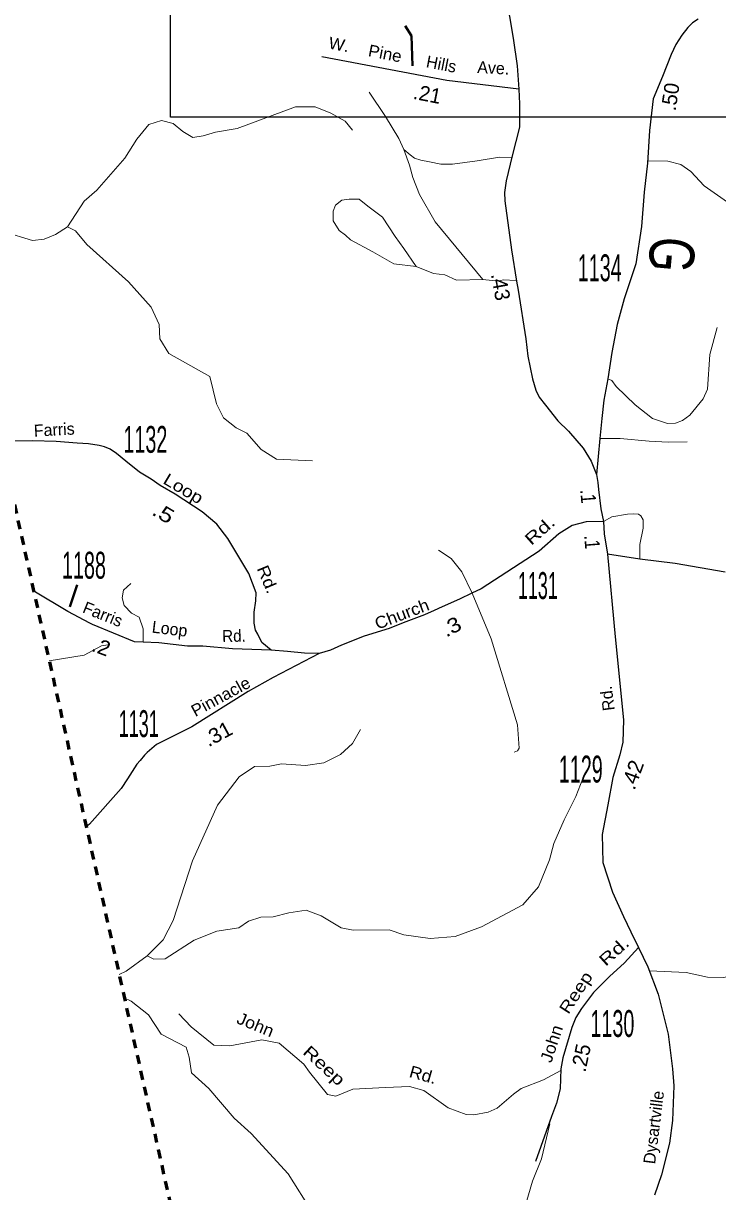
# Model space of a CAD drawing. Extents: x 339659 to 397320, y 203594 to 253409.
# Drawn here: x 351499 to 352661, y 214585 to 216542 of the extents above; entities that cross this region are included whole.
import ezdxf
from ezdxf.enums import TextEntityAlignment as Align

# ---------------------------------------------------------------- set-up
doc = ezdxf.new("R2010")
doc.units = 0
doc.header["$LTSCALE"] = 10
doc.linetypes.add('SHORT_DASHED', pattern=[2.7, 1.5, -1.2])
for name, color, linetype, lineweight in [('10', 7, 'Continuous', 40), ('11', 7, 'Continuous', 40), ('17', 7, 'Continuous', 40), ('32', 7, 'Continuous', 25), ('35', 7, 'Continuous', 13), ('52', 7, 'SHORT_DASHED', 60), ('62', 7, 'Continuous', 13), ('63', 7, 'Continuous', 13), ('8', 7, 'Continuous', 25)]:
    doc.layers.add(name, color=color, linetype=linetype, lineweight=lineweight)
doc.layers.add('22', color=7, linetype='Continuous')

msp = doc.modelspace()

# ---------------------------------------------------------------- linework, layer by layer
at = {"layer": '11'}
msp.add_line((351589.2, 215601.26), (351576.46, 215564.43), dxfattribs=at)
msp.add_lwpolyline([(352137.74, 216538.09), (352148.78, 216520.91), (352150.01, 216470.58)], dxfattribs=at)
at = {"layer": '32'}
for points in [[(352191.07, 216798.07), (352247.64, 216708.5), (352273.14, 216663.27), (352301.95, 216603.27), (352312.66, 216553.3), (352318.94, 216517.16), (352325.49, 216470.63), (352328.45, 216431.92)], [(352628.61, 216548.9), (352619.16, 216542.86), (352611.33, 216535.3), (352600.98, 216522.14), (352591.19, 216506.47), (352583.08, 216489.67), (352568.54, 216453), (352553.19, 216415.38), (352547.04, 216362.28), (352543.42, 216307.51), (352537.83, 216259.45), (352533.36, 216201.93), (352524.14, 216139.35), (352504.36, 216080.27), (352492.69, 216037.29), (352484.05, 215990.54), (352477.36, 215946.25), (352470.66, 215910.91), (352466.92, 215880.08), (352463.68, 215846.53), (352458.15, 215786.36)], [(352328.45, 216431.92), (352207.42, 216446.5), (351998.62, 216486.19)], [(352328.45, 216431.92), (352329.45, 216406.94), (352329.45, 216367.95), (352317.11, 216320.08), (352306.77, 216277.97), (352303.97, 216258.65), (352304.54, 216244.66), (352315.72, 216162.49), (352324.12, 216110.28), (352326.92, 216094.88), (352340.05, 216013.55), (352343.48, 215984.37), (352350.96, 215946.28), (352356.57, 215927.24), (352362.04, 215915.57), (352373.03, 215902.22), (352393.61, 215876), (352411.48, 215859.03), (352436.06, 215830.21), (352449.15, 215808.44), (352458.15, 215786.36)], [(351913.91, 215491.73), (351898.15, 215504.45), (351891.23, 215518.7), (351887.38, 215525.55), (351885.14, 215537.31), (351885.14, 215546.54), (351885.42, 215555.78), (351888.22, 215574.65), (351888.5, 215588.09), (351876.47, 215620.44), (351840.92, 215678.78), (351822.57, 215702.94), (351798.04, 215723.58), (351753.02, 215753.25), (351728.13, 215767.52), (351713.02, 215778.16), (351693.28, 215790.34), (351670.35, 215808.53), (351654.69, 215821.41), (351644.34, 215828.69), (351634.55, 215832.33), (351625.6, 215834.57), (351607.98, 215837.65), (351589.21, 215838.4), (351553.84, 215841.29), (351514.13, 215842.41), (351460.27, 215842.09)], [(352458.15, 215786.36), (352460.71, 215772.8), (352461.55, 215761.04), (352465.47, 215728.57), (352469.66, 215707.3)], [(352469.66, 215707.3), (352441.05, 215707.12), (352417.35, 215700.53), (352394.91, 215686.93), (352362.18, 215657.91), (352265.33, 215594.5), (352249.67, 215587.22), (352228.97, 215577.42), (352199.99, 215564.61), (352186.28, 215558.17), (352170.06, 215550.89), (352134.54, 215537.74), (352111.44, 215528), (352069.49, 215515.12), (352031.5, 215500.35), (352012.77, 215491.67), (351994.17, 215486.13)], [(352469.66, 215707.3), (352471.25, 215686.55), (352476.37, 215652.7)], [(352476.37, 215652.7), (352489.5, 215514.01), (352503.47, 215375.17), (352502.08, 215337.8), (352497.04, 215316.53), (352485.59, 215278.6), (352476.92, 215232.97), (352467.42, 215183.01), (352469.02, 215136.35), (352484.76, 215086.55), (352503.39, 215045.57), (352515.7, 215020.1), (352528.28, 214993.51)], [(352673.59, 215622.55), (352590.08, 215637.01), (352530.51, 215644.26), (352476.37, 215652.7)], [(351913.91, 215491.73), (351848.74, 215494.25), (351799.19, 215498.73), (351773.44, 215498.45), (351725.69, 215504.04), (351699.28, 215505.24), (351684.68, 215505.63), (351614.75, 215534.73), (351610, 215537.25), (351573.08, 215556.56), (351516.22, 215590.82)], [(351994.17, 215486.13), (351916.97, 215446.12), (351875.39, 215422.43), (351780.95, 215363.24), (351721.66, 215333.57), (351706.28, 215320.41), (351701.8, 215315.93), (351694.3, 215307.29), (351688.98, 215300.85), (351673.35, 215276.31), (351662.44, 215260.36), (351609.52, 215200.26), (351604.19, 215195.75)], [(351994.17, 215486.13), (351969.28, 215486.69), (351940.76, 215489.49), (351913.91, 215491.73)], [(352528.28, 214993.51), (352504.8, 214968.13), (352479.91, 214944.89), (352453.37, 214918.23), (352433.28, 214891.65), (352423.77, 214876.25), (352417.06, 214859.46), (352401.99, 214808.72), (352398.35, 214790.53), (352397.23, 214757.22), (352391.12, 214732.89), (352382.69, 214710.47), (352356.18, 214635.24)], [(352528.28, 214993.51), (352544.21, 214961.15), (352561.55, 214915.8), (352578, 214848.43), (352585.32, 214790.5), (352587.77, 214762.09), (352585.6, 214704.17), (352580.57, 214666.1), (352567.09, 214612.66), (352555.09, 214578.73)]]:
    msp.add_lwpolyline(points, dxfattribs=at)
at = {"layer": '35'}
for points in [[(352135.87, 216330.77), (352127.46, 216348.91), (352105.01, 216386.09), (352077.89, 216426.89)], [(352267.9, 216112.62), (352188.31, 216209.36), (352162.22, 216255.31), (352150.78, 216283.65), (352145.23, 216304.47), (352135.87, 216330.77)], [(352316.39, 216317.12), (352295.79, 216318.07), (352258.38, 216311.73), (352217.23, 216306.29), (352197.59, 216306.29), (352178.89, 216309.91), (352163.93, 216312.63), (352153.64, 216316.26), (352146.16, 216321.7), (352135.87, 216330.77)], [(352752.89, 216297.04), (352749.64, 216272.11), (352738.81, 216253.68), (352722.56, 216243.93), (352695.48, 216237.97), (352677.61, 216242.3), (352638.62, 216269.94), (352615.87, 216293.79), (352599.63, 216305.71), (352577.42, 216311.13), (352543.7, 216311.76)], [(352267.9, 216112.62), (352223.97, 216112), (352204.11, 216120.72), (352185.42, 216122.73), (352156.34, 216134.82)], [(352324, 216110.93), (352302.11, 216112.24), (352294.06, 216110), (352267.9, 216112.62)], [(352660.37, 216032.52), (352648.05, 215987.15), (352643.99, 215929.3), (352636.86, 215913.04), (352614.7, 215885.57), (352602.22, 215876.82), (352590.53, 215872.25), (352577.1, 215871.42), (352551.77, 215880.03), (352523.11, 215902.81), (352491.01, 215933.67), (352484.01, 215943.62), (352477.36, 215946.25)], [(352610, 215841.09), (352578.2, 215840.18), (352546.41, 215842), (352497.78, 215846.53), (352463.68, 215846.53)], [(352469.66, 215707.3), (352483.75, 215715.04), (352509.93, 215719.58), (352520.22, 215720.48), (352528.64, 215719.58), (352532.38, 215716.86), (352536.12, 215710.51), (352536.12, 215696), (352530.51, 215668.79), (352530.51, 215644.26)], [(352193.49, 215659.61), (352215.12, 215645.57), (352232.81, 215623.06), (352250.03, 215587.38)], [(351678.94, 215603.39), (351666.41, 215592.24), (351664.25, 215579.47), (351667.49, 215566.5), (351679.95, 215553.95), (351692.61, 215546.89), (351699.33, 215527.85), (351699.28, 215505.24)], [(352250.03, 215587.38), (352282.04, 215510.66), (352326.18, 215366.71), (352328.7, 215327.65), (352326.11, 215323.4), (352320.56, 215321.1)], [(352914.86, 214891.9), (352896.46, 214914.38), (352858.24, 214944.16), (352829.04, 214958.68), (352804.75, 214971.92), (352773.7, 214974.07), (352744.31, 214969.95), (352692.07, 214947.15), (352670.07, 214943.28), (352644.07, 214944.24), (352608.08, 214952), (352546.66, 214954.74)], [(352398.25, 214787.45), (352369.72, 214772.12), (352332.2, 214757.51), (352319.55, 214748.21), (352292.09, 214724.7), (352276.65, 214717.91), (352252.75, 214713.68), (352239.96, 214714.04), (352210.15, 214725.13), (352169.15, 214754.22), (352145.16, 214761), (352105.16, 214759.06), (352050.17, 214756.15), (352022.18, 214744.52), (352008.18, 214747.43), (351977.86, 214784.93), (351968.27, 214798.18), (351927.17, 214833.42), (351897.82, 214839.3), (351844.34, 214828.85), (351817.6, 214830.16), (351779.77, 214860.83), (351758.9, 214882.37)], [(352380.2, 214698.54), (352366.12, 214639.81), (352351.12, 214602), (352337.94, 214556.3), (352304.59, 214499.95), (352296.63, 214477), (352288.5, 214442.9), (352279.97, 214417.27), (352265.03, 214400.18), (352255.42, 214392.71), (352175.25, 214346.17), (352158.41, 214334.5), (352141.23, 214312.62), (352102.82, 214260.29), (352060.13, 214205.83), (352014.24, 214159.91), (351977.96, 214133.21), (351982.23, 214123.6)]]:
    msp.add_lwpolyline(points, dxfattribs=at)
msp.add_lwpolyline([(352156.34, 216134.82), (352118.95, 216138.85), (352083.64, 216158.99), (352046.25, 216179.13), (352037.94, 216187.19), (352027.55, 216195.24), (352017.17, 216211.36), (352017.17, 216227.47), (352021.32, 216237.54), (352031.71, 216245.6), (352044.17, 216247.61), (352060.79, 216247.61), (352075.33, 216235.53), (352100.25, 216217.4), (352121.03, 216185.17), (352135.57, 216165.03)], close=True, dxfattribs=at)
at = {"layer": '52'}
msp.add_lwpolyline([(350034.49, 222245.28), (352385.8, 211685.53), (352467.08, 211323.94), (352633.34, 210625.09), (352740.79, 210156.62), (352944.68, 209299.24), (353150.39, 208398.01), (353241.4, 207993.28), (353261.05, 207890.35), (353354.71, 207492.49), (353456.01, 207041.86), (353553.27, 206599.31), (353661.19, 206144.23), (353671.76, 206087.8)], dxfattribs=at)
at = {"layer": '62'}
for points in [[(352050, 216362.8), (352037.62, 216378.31), (352013.59, 216391.3), (351987.06, 216402.33), (351954.12, 216402), (351856.72, 216365.92), (351820.56, 216359.66), (351799.62, 216353.31), (351782.5, 216350.91), (351765.69, 216361), (351749.59, 216374.33), (351730.22, 216379.22), (351708.66, 216372.39), (351689.06, 216348.03), (351668.66, 216316.17), (351622, 216262.58), (351600.75, 216244.25), (351572.69, 216201.3)], [(351572.69, 216201.3), (351552.78, 216188.44), (351533.66, 216180.31), (351514.09, 216178.45), (351466.91, 216192.66), (351444.47, 216196.86), (351416.69, 216207.42), (351396.88, 216218.33), (351380.97, 216238.41), (351370.04, 216247.3)], [(351983.09, 215808.89), (351922.78, 215811.84), (351897, 215827.88), (351872.75, 215855.38), (351855.34, 215864.47), (351833.84, 215880.91), (351822.31, 215904.41), (351810.78, 215950.41), (351742.34, 215989.05), (351727.16, 216013.36), (351726.03, 216037.64), (351712.81, 216066.67), (351675, 216108.7), (351605.41, 216171.62), (351585.91, 216194.28), (351572.69, 216201.3)], [(351640.06, 215500.88), (351629.66, 215499.33), (351600.56, 215483.66), (351542.24, 215473.97)], [(352063.06, 215359.08), (352049.59, 215335.59), (352029.53, 215317.23), (352001.72, 215303.28), (351971.06, 215298.64), (351930.91, 215301.7), (351911.25, 215297.34), (351885.62, 215296.86), (351860.12, 215279.86), (351823.97, 215232.06), (351781.72, 215138.88), (351749.62, 215038.97), (351732.84, 215006.53), (351705.84, 214979.81)], [(352435.28, 215277.08), (352423.41, 215246.81), (352404.03, 215207.69), (352387.03, 215168), (352379.56, 215140.89), (352361.19, 215095.48), (352334.72, 215065.25), (352265.97, 215028.11), (352221.59, 215012.25), (352180, 215009.08), (352135.69, 215015.22), (352110.91, 215023.22), (352051.09, 215022.67), (352031.09, 215026.81), (351997.47, 215046.75), (351972.12, 215056.52), (351943.34, 215051.84), (351916.94, 215045.36), (351896.16, 215044.78), (351875.84, 215037.94), (351859.66, 215026.75), (351822.91, 215021.23), (351784.66, 215006.25), (351736.19, 214974.7), (351717.25, 214974.08), (351705.84, 214979.81)], [(351705.84, 214979.81), (351670.94, 214954), (351659.27, 214948.38)], [(352026.72, 214528.67), (352003.09, 214534.16), (351982.81, 214549.81), (351941.94, 214614.42), (351880.44, 214682.19), (351851.88, 214708.02), (351809.34, 214757.39), (351780.19, 214783.73), (351776.66, 214810.06), (351771.66, 214826.67), (351729.56, 214848.78), (351708.53, 214880.97), (351679.28, 214903.81), (351667.9, 214909.61)]]:
    msp.add_lwpolyline(points, dxfattribs=at)
at = {"layer": '63', "lineweight": 25}
msp.add_lwpolyline([(356810.28, 216384.81), (351744.96, 216384.81), (351744.96, 222018.4), (356810.28, 222018.4)], dxfattribs=at)

# ---------------------------------------------------------------- texts
at = {"layer": '10'}
for s, rotation, width, p in [('John', 337.64, 1.1, (351883.74, 214855.32)), ('Reep', 317.313, 1.3, (351995.55, 214788.55)), ('Rd.', 344.208, 1.1, (352165.26, 214770.9))]:
    msp.add_text(s, height=20, rotation=rotation, dxfattribs=dict(at, width=width)).set_placement(p, align=Align.CENTER)
at = {"layer": '11'}
for s, rotation, width, p in [('W.', 348.92, 1.05, (352025.37, 216496.79)), ('Pine', 348.92, 1.05, (352102.42, 216481.82)), ('Loop', 329.22, 1.2, (351761.7, 215753.93)), ('Rd.', 41.56, 1.35, (352369.99, 215684.88)), ('Rd.', 292.799, 1.15, (351898.49, 215606.76)), ('Church', 20.91, 1.1, (352135.97, 215543)), ('Rd.', 1.154, 0.95, (351851.61, 215505.86)), ('Pinnacle', 28.466, 1.05, (351833.99, 215405.3)), ('Rd.', 42.147, 1.35, (352494.31, 214979.9)), ('Reep', 57.041, 1.2, (352432.02, 214912.8)), ('John', 71.705, 1.1, (352392.46, 214829.49))]:
    msp.add_text(s, height=20, rotation=rotation, dxfattribs=dict(at, width=width)).set_placement(p, align=Align.CENTER)
for s, rotation, p in [('Hills', 348.92, (352196.61, 216463.9)), ('Ave.', 357.021, (352284.96, 216457.48)), ('Farris', 3.064, (351551.05, 215851.37)), ('Farris', 338.198, (351628.23, 215542.85)), ('Loop', 353.169, (351742.68, 215517.85)), ('Rd.', 97.352, (352486.26, 215412.22)), ('Dysartville', 82.887, (352563.82, 214691.28))]:
    msp.add_text(s, height=20, rotation=rotation, dxfattribs=at).set_placement(p, align=Align.CENTER)
at = {"layer": '17'}
for s, rotation, p in [('.21', 348.92, (352172.85, 216411.28)), ('.50', 81.221, (352594.03, 216417.23)), ('.43', 280.296, (352285.58, 216098.64)), ('.25', 77.957, (352444.36, 214806.35))]:
    msp.add_text(s, height=25, rotation=rotation, dxfattribs=at).set_placement(p, align=Align.CENTER)
for s, rotation, width, p in [('.1', 274.567, 0.85, (352431.94, 215748.69)), ('.5', 329.22, 1.25, (351727.11, 215710.94)), ('.1', 274.567, 0.85, (352438.49, 215672.15)), ('.3', 27.803, 1.15, (352220.84, 215520.26)), ('.2', 339.501, 1.05, (351625.06, 215485.96)), ('.31', 28.47, 1.05, (351830.21, 215340.68)), ('.42', 70.005, 1.05, (352529.98, 215278.91))]:
    msp.add_text(s, height=25, rotation=rotation, dxfattribs=dict(at, width=width)).set_placement(p, align=Align.CENTER)
at = {"layer": '22', "width": 0.75}
msp.add_text('G', height=75, rotation=264.827, dxfattribs=at).set_placement((352547.11, 216157.76), align=Align.CENTER)
at = {"layer": '8'}
for s, width, p in [('1134', 0.55, (352463.57, 216109.98)), ('1132', 0.55, (351703.09, 215822.52)), ('1188', 0.55, (351600.3, 215611.7)), ('1131', 0.5, (352359.95, 215577.63)), ('1131', 0.5, (351692.02, 215346.3)), ('1129', 0.55, (352431.9, 215270.13)), ('1130', 0.55, (352484.78, 214843.92))]:
    msp.add_text(s, height=45, dxfattribs=dict(at, width=width)).set_placement(p, align=Align.CENTER)

doc.saveas('drawing.dxf')
